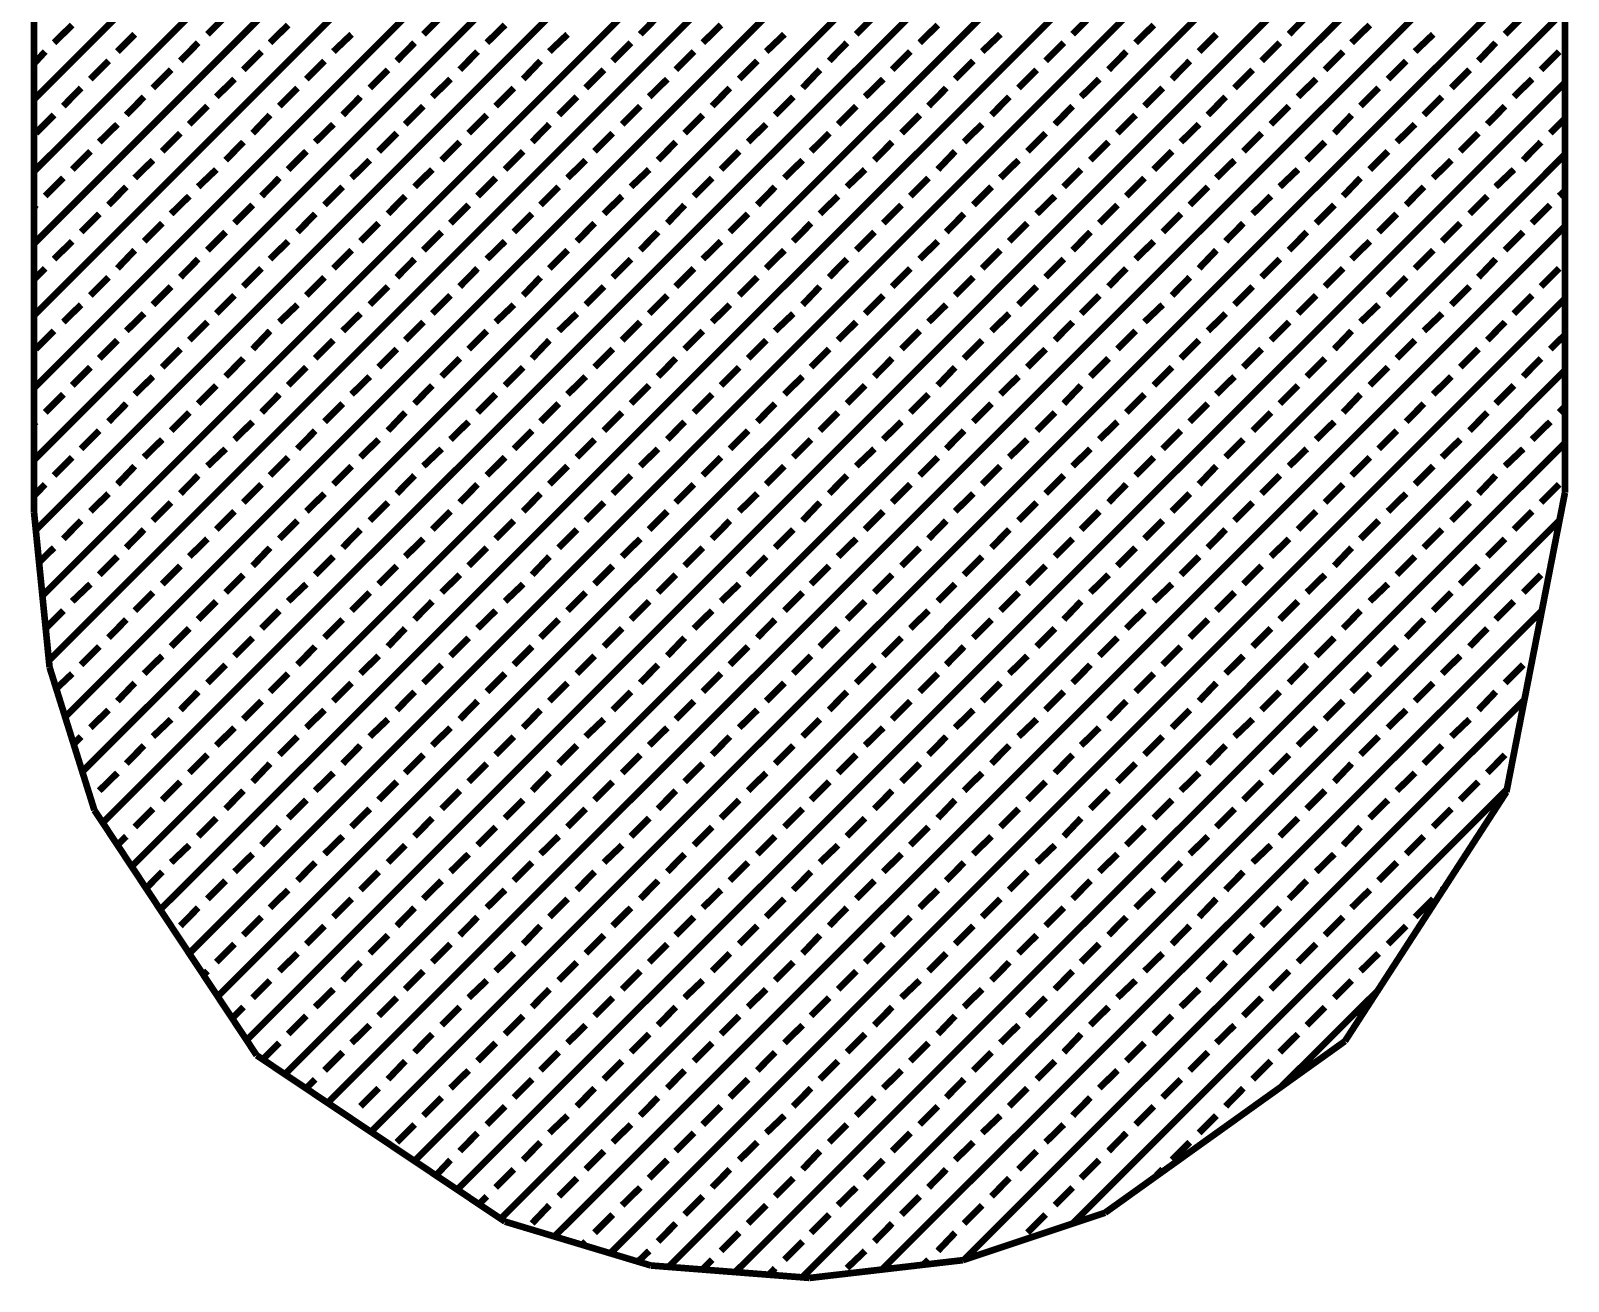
# Model space of a CAD drawing. Extents: x 2 to 176, y -19 to 159.
# Drawn here: x 106.385 to 107.266, y 117.516 to 118.232 of the extents above; entities that cross this region are included whole.
import ezdxf

# ---------------------------------------------------------------- set-up
doc = ezdxf.new("R2010")
doc.units = 0
doc.layers.add('BG_SILKSCREEN_TOP', color=7, linetype='CONTINUOUS')

msp = doc.modelspace()

# ---------------------------------------------------------------- linework, layer by layer
at = {"layer": 'BG_SILKSCREEN_TOP', "const_width": 0.00381}
for points in [[(107.263692, 117.967252), (107.263692, 119.21617)], [(106.386884, 118.19255), (107.263692, 119.069358)], [(106.386884, 118.151402), (107.263692, 119.02821)], [(106.386884, 118.11), (107.263692, 118.986808)], [(106.386884, 118.068852), (107.263692, 118.94566)], [(106.386884, 118.908322), (106.386884, 117.955822)], [(106.386884, 118.027196), (107.263692, 118.904258)], [(106.386884, 117.986048), (107.263692, 118.86311)], [(106.387646, 117.945662), (107.263692, 118.821962)], [(106.39171, 117.908324), (107.263692, 118.78056)], [(106.395266, 117.870986), (107.263692, 118.739412)], [(106.404664, 117.838728), (107.263692, 118.697756)], [(106.414316, 117.807232), (107.263692, 118.656608)], [(106.426, 117.778022), (107.263692, 118.615206)], [(106.442764, 117.75313), (107.263692, 118.574058)], [(106.45902, 117.728238), (107.263692, 118.532656)], [(106.475784, 117.703346), (107.263692, 118.491508)], [(106.49204, 117.678708), (107.263692, 118.450106)], [(106.508804, 117.653816), (107.263692, 118.408958)], [(106.530648, 117.634258), (107.263692, 118.367302)], [(106.555032, 117.617748), (107.263692, 118.326154)], [(106.579924, 117.601238), (107.263692, 118.284752)], [(106.486198, 118.229888), (106.496612, 118.240302)], [(106.604816, 117.584474), (107.263692, 118.243604)], [(106.609896, 118.229888), (106.62031, 118.240302)], [(106.734102, 118.229888), (106.744262, 118.240302)], [(106.8578, 118.229888), (106.868214, 118.240302)], [(106.981752, 118.229888), (106.991912, 118.240302)], [(107.105704, 118.229888), (107.115864, 118.240302)], [(107.229402, 118.229888), (107.239816, 118.240302)], [(106.398314, 118.225062), (106.408728, 118.235222)], [(106.434636, 118.219982), (106.444542, 118.229888)], [(106.522012, 118.225062), (106.532426, 118.235222)], [(106.558334, 118.219982), (106.568748, 118.229888)], [(106.646218, 118.225062), (106.656632, 118.235222)], [(106.682032, 118.219982), (106.692446, 118.229888)], [(106.769916, 118.225062), (106.78033, 118.235222)], [(106.806238, 118.219982), (106.816652, 118.229888)], [(106.894122, 118.225062), (106.904536, 118.235222)], [(106.929936, 118.219982), (106.94035, 118.229888)], [(107.01782, 118.225062), (107.028234, 118.235222)], [(107.054142, 118.219982), (107.064048, 118.229888)], [(107.141518, 118.225062), (107.151932, 118.235222)], [(107.17784, 118.219982), (107.188254, 118.229888)], [(106.470704, 118.214648), (106.480864, 118.225062)], [(106.594656, 118.214648), (106.604816, 118.225062)], [(106.718354, 118.214648), (106.728768, 118.225062)], [(106.842306, 118.214648), (106.852466, 118.225062)], [(106.966258, 118.214648), (106.976672, 118.225062)], [(107.089956, 118.214648), (107.10037, 118.225062)], [(107.214162, 118.214648), (107.224068, 118.225062)], [(106.386884, 118.213124), (106.393234, 118.219982)], [(106.419142, 118.204234), (106.429556, 118.214648)], [(106.506772, 118.209568), (106.517186, 118.219982)], [(106.54284, 118.204234), (106.553254, 118.214648)], [(106.630724, 118.209568), (106.640884, 118.219982)], [(106.667046, 118.204234), (106.676952, 118.214648)], [(106.754422, 118.209568), (106.764836, 118.219982)], [(106.790744, 118.204234), (106.801158, 118.214648)], [(106.878374, 118.209568), (106.888788, 118.219982)], [(106.914442, 118.204234), (106.924856, 118.214648)], [(107.002326, 118.209568), (107.012486, 118.219982)], [(107.038648, 118.204234), (107.048808, 118.214648)], [(107.126278, 118.209568), (107.136692, 118.219982)], [(107.162346, 118.204234), (107.17276, 118.214648)], [(107.249976, 118.209568), (107.26039, 118.219982)], [(106.454956, 118.199154), (106.46537, 118.209568)], [(106.491278, 118.194074), (106.501692, 118.204234)], [(106.579162, 118.199154), (106.589576, 118.209568)], [(106.614976, 118.194074), (106.62539, 118.204234)], [(106.70286, 118.199154), (106.713274, 118.209568)], [(106.739182, 118.194074), (106.749596, 118.204234)], [(106.827066, 118.199154), (106.836972, 118.209568)], [(106.86288, 118.194074), (106.873294, 118.204234)], [(106.950764, 118.199154), (106.961178, 118.209568)], [(106.986578, 118.194074), (106.996992, 118.204234)], [(107.074462, 118.199154), (107.084876, 118.209568)], [(107.110784, 118.194074), (107.121198, 118.204234)], [(107.198668, 118.199154), (107.209082, 118.209568)], [(107.234482, 118.194074), (107.244896, 118.204234)], [(106.403648, 118.18874), (106.413808, 118.199154)], [(106.527346, 118.18874), (106.53776, 118.199154)], [(106.6292, 117.567964), (107.263692, 118.202202)], [(106.651298, 118.18874), (106.661712, 118.199154)], [(106.77525, 118.18874), (106.78541, 118.199154)], [(106.899202, 118.18874), (106.909362, 118.199154)], [(107.0229, 118.18874), (107.033314, 118.199154)], [(107.146598, 118.18874), (107.157012, 118.199154)], [(106.439716, 118.18366), (106.449876, 118.194074)], [(106.475784, 118.178326), (106.486198, 118.18874)], [(106.563668, 118.18366), (106.573828, 118.194074)], [(106.599482, 118.178326), (106.609896, 118.18874)], [(106.687366, 118.18366), (106.69778, 118.194074)], [(106.723688, 118.178326), (106.734102, 118.18874)], [(106.811318, 118.18366), (106.821732, 118.194074)], [(106.847386, 118.178326), (106.8578, 118.18874)], [(106.93527, 118.18366), (106.94543, 118.194074)], [(106.971592, 118.178326), (106.981752, 118.18874)], [(107.059222, 118.18366), (107.069382, 118.194074)], [(107.09529, 118.178326), (107.105704, 118.18874)], [(107.18292, 118.18366), (107.193334, 118.194074)], [(107.219242, 118.178326), (107.229402, 118.18874)], [(106.3879, 118.173246), (106.398314, 118.18366)], [(106.424222, 118.168166), (106.434636, 118.178326)], [(106.512106, 118.173246), (106.522012, 118.18366)], [(106.54792, 118.168166), (106.558334, 118.178326)], [(106.635804, 118.173246), (106.646218, 118.18366)], [(106.672126, 118.168166), (106.682032, 118.178326)], [(106.759502, 118.173246), (106.769916, 118.18366)], [(106.795824, 118.168166), (106.806238, 118.178326)], [(106.883708, 118.173246), (106.894122, 118.18366)], [(106.919522, 118.168166), (106.929936, 118.178326)], [(107.007406, 118.173246), (107.01782, 118.18366)], [(107.043728, 118.168166), (107.054142, 118.178326)], [(107.131612, 118.173246), (107.141518, 118.18366)], [(107.167426, 118.168166), (107.17784, 118.178326)], [(107.25531, 118.173246), (107.263692, 118.181628)], [(106.46029, 118.162832), (106.470704, 118.173246)], [(106.584242, 118.162832), (106.594656, 118.173246)], [(106.70794, 118.162832), (106.718354, 118.173246)], [(106.831892, 118.162832), (106.842306, 118.173246)], [(106.955844, 118.162832), (106.966258, 118.173246)], [(107.079542, 118.162832), (107.089956, 118.173246)], [(107.203748, 118.162832), (107.214162, 118.173246)], [(106.408728, 118.152418), (106.419142, 118.162832)], [(106.496612, 118.157752), (106.506772, 118.168166)], [(106.532426, 118.152418), (106.54284, 118.162832)], [(106.62031, 118.157752), (106.630724, 118.168166)], [(106.654092, 117.5512), (107.263692, 118.161054)], [(106.656632, 118.152418), (106.667046, 118.162832)], [(106.744262, 118.157752), (106.754422, 118.168166)], [(106.78033, 118.152418), (106.790744, 118.162832)], [(106.868214, 118.157752), (106.878374, 118.168166)], [(106.904536, 118.152418), (106.914442, 118.162832)], [(106.991912, 118.157752), (107.002326, 118.168166)], [(107.028234, 118.152418), (107.038648, 118.162832)], [(107.115864, 118.157752), (107.126278, 118.168166)], [(107.151932, 118.152418), (107.162346, 118.162832)], [(107.239816, 118.157752), (107.249976, 118.168166)], [(106.444542, 118.147592), (106.454956, 118.157752)], [(106.480864, 118.142512), (106.491278, 118.152418)], [(106.568748, 118.147592), (106.579162, 118.157752)], [(106.604816, 118.142512), (106.614976, 118.152418)], [(106.692446, 118.147592), (106.70286, 118.157752)], [(106.728768, 118.142512), (106.739182, 118.152418)], [(106.816652, 118.147592), (106.827066, 118.157752)], [(106.852466, 118.142512), (106.86288, 118.152418)], [(106.94035, 118.147592), (106.950764, 118.157752)], [(106.976672, 118.142512), (106.986578, 118.152418)], [(107.064048, 118.147592), (107.074462, 118.157752)], [(107.10037, 118.142512), (107.110784, 118.152418)], [(107.188254, 118.147592), (107.198668, 118.157752)], [(107.224068, 118.142512), (107.234482, 118.152418)], [(106.393234, 118.137178), (106.403648, 118.147592)], [(106.429556, 118.132098), (106.439716, 118.142512)], [(106.517186, 118.137178), (106.527346, 118.147592)], [(106.553254, 118.132098), (106.563668, 118.142512)], [(106.640884, 118.137178), (106.651298, 118.147592)], [(106.676952, 118.132098), (106.687366, 118.142512)], [(106.764836, 118.137178), (106.77525, 118.147592)], [(106.801158, 118.132098), (106.811318, 118.142512)], [(106.888788, 118.137178), (106.899202, 118.147592)], [(106.924856, 118.132098), (106.93527, 118.142512)], [(107.012486, 118.137178), (107.0229, 118.147592)], [(107.048808, 118.132098), (107.059222, 118.142512)], [(107.136692, 118.137178), (107.146598, 118.147592)], [(107.17276, 118.132098), (107.18292, 118.142512)], [(106.46537, 118.127018), (106.475784, 118.137178)], [(106.589576, 118.127018), (106.599482, 118.137178)], [(106.713274, 118.127018), (106.723688, 118.137178)], [(106.836972, 118.127018), (106.847386, 118.137178)], [(106.961178, 118.127018), (106.971592, 118.137178)], [(107.084876, 118.127018), (107.09529, 118.137178)], [(107.209082, 118.127018), (107.219242, 118.137178)], [(107.26039, 118.137178), (107.263692, 118.140226)], [(106.386884, 118.130574), (106.3879, 118.132098)], [(106.413808, 118.116604), (106.424222, 118.127018)], [(106.501692, 118.121684), (106.512106, 118.132098)], [(106.53776, 118.116604), (106.54792, 118.127018)], [(106.62539, 118.121684), (106.635804, 118.132098)], [(106.661712, 118.116604), (106.672126, 118.127018)], [(106.749596, 118.121684), (106.759502, 118.132098)], [(106.78541, 118.116604), (106.795824, 118.127018)], [(106.873294, 118.121684), (106.883708, 118.132098)], [(106.909362, 118.116604), (106.919522, 118.127018)], [(106.996992, 118.121684), (107.007406, 118.132098)], [(107.033314, 118.116604), (107.043728, 118.127018)], [(107.121198, 118.121684), (107.131612, 118.132098)], [(107.157012, 118.116604), (107.167426, 118.127018)], [(107.244896, 118.121684), (107.25531, 118.132098)], [(106.449876, 118.11127), (106.46029, 118.121684)], [(106.486198, 118.10619), (106.496612, 118.116604)], [(106.573828, 118.11127), (106.584242, 118.121684)], [(106.609896, 118.10619), (106.62031, 118.116604)], [(106.68508, 117.541294), (107.263692, 118.119906)], [(106.69778, 118.11127), (106.70794, 118.121684)], [(106.734102, 118.10619), (106.744262, 118.116604)], [(106.821732, 118.11127), (106.831892, 118.121684)], [(106.8578, 118.10619), (106.868214, 118.116604)], [(106.94543, 118.11127), (106.955844, 118.121684)], [(106.981752, 118.10619), (106.991912, 118.116604)], [(107.069382, 118.11127), (107.079542, 118.121684)], [(107.105704, 118.10619), (107.115864, 118.116604)], [(107.193334, 118.11127), (107.203748, 118.121684)], [(107.229402, 118.10619), (107.239816, 118.116604)], [(106.398314, 118.10111), (106.408728, 118.11127)], [(106.522012, 118.10111), (106.532426, 118.11127)], [(106.646218, 118.10111), (106.656632, 118.11127)], [(106.769916, 118.10111), (106.78033, 118.11127)], [(106.894122, 118.10111), (106.904536, 118.11127)], [(107.01782, 118.10111), (107.028234, 118.11127)], [(107.141518, 118.10111), (107.151932, 118.11127)], [(106.434636, 118.095776), (106.444542, 118.10619)], [(106.470704, 118.090696), (106.480864, 118.10111)], [(106.558334, 118.095776), (106.568748, 118.10619)], [(106.594656, 118.090696), (106.604816, 118.10111)], [(106.682032, 118.095776), (106.692446, 118.10619)], [(106.718354, 118.090696), (106.728768, 118.10111)], [(106.806238, 118.095776), (106.816652, 118.10619)], [(106.842306, 118.090696), (106.852466, 118.10111)], [(106.929936, 118.095776), (106.94035, 118.10619)], [(106.966258, 118.090696), (106.976672, 118.10111)], [(107.054142, 118.095776), (107.064048, 118.10619)], [(107.089956, 118.090696), (107.10037, 118.10111)], [(107.17784, 118.095776), (107.188254, 118.10619)], [(107.214162, 118.090696), (107.224068, 118.10111)], [(106.386884, 118.089426), (106.393234, 118.095776)], [(106.419142, 118.080282), (106.429556, 118.090696)], [(106.506772, 118.085362), (106.517186, 118.095776)], [(106.54284, 118.080282), (106.553254, 118.090696)], [(106.630724, 118.085362), (106.640884, 118.095776)], [(106.667046, 118.080282), (106.676952, 118.090696)], [(106.754422, 118.085362), (106.764836, 118.095776)], [(106.790744, 118.080282), (106.801158, 118.090696)], [(106.878374, 118.085362), (106.888788, 118.095776)], [(106.914442, 118.080282), (106.924856, 118.090696)], [(107.002326, 118.085362), (107.012486, 118.095776)], [(107.038648, 118.080282), (107.048808, 118.090696)], [(107.126278, 118.085362), (107.136692, 118.095776)], [(107.162346, 118.080282), (107.17276, 118.090696)], [(107.249976, 118.085362), (107.26039, 118.095776)], [(106.454956, 118.074948), (106.46537, 118.085362)], [(106.491278, 118.069868), (106.501692, 118.080282)], [(106.579162, 118.074948), (106.589576, 118.085362)], [(106.614976, 118.069868), (106.62539, 118.080282)], [(106.70286, 118.074948), (106.713274, 118.085362)], [(106.739182, 118.069868), (106.749596, 118.080282)], [(106.827066, 118.074948), (106.836972, 118.085362)], [(106.86288, 118.069868), (106.873294, 118.080282)], [(106.950764, 118.074948), (106.961178, 118.085362)], [(106.986578, 118.069868), (106.996992, 118.080282)], [(107.074462, 118.074948), (107.084876, 118.085362)], [(107.110784, 118.069868), (107.121198, 118.080282)], [(107.198668, 118.074948), (107.209082, 118.085362)], [(107.234482, 118.069868), (107.244896, 118.080282)], [(106.403648, 118.065042), (106.413808, 118.074948)], [(106.527346, 118.065042), (106.53776, 118.074948)], [(106.651298, 118.065042), (106.661712, 118.074948)], [(106.717084, 117.531642), (107.263692, 118.078504)], [(106.77525, 118.065042), (106.78541, 118.074948)], [(106.899202, 118.065042), (106.909362, 118.074948)], [(107.0229, 118.065042), (107.033314, 118.074948)], [(107.146598, 118.065042), (107.157012, 118.074948)], [(106.439716, 118.059962), (106.449876, 118.069868)], [(106.475784, 118.054628), (106.486198, 118.065042)], [(106.563668, 118.059962), (106.573828, 118.069868)], [(106.599482, 118.054628), (106.609896, 118.065042)], [(106.687366, 118.059962), (106.69778, 118.069868)], [(106.723688, 118.054628), (106.734102, 118.065042)], [(106.811318, 118.059962), (106.821732, 118.069868)], [(106.847386, 118.054628), (106.8578, 118.065042)], [(106.93527, 118.059962), (106.94543, 118.069868)], [(106.971592, 118.054628), (106.981752, 118.065042)], [(107.059222, 118.059962), (107.069382, 118.069868)], [(107.09529, 118.054628), (107.105704, 118.065042)], [(107.18292, 118.059962), (107.193334, 118.069868)], [(107.219242, 118.054628), (107.229402, 118.065042)], [(106.3879, 118.049548), (106.398314, 118.059962)], [(106.424222, 118.044214), (106.434636, 118.054628)], [(106.512106, 118.049548), (106.522012, 118.059962)], [(106.54792, 118.044214), (106.558334, 118.054628)], [(106.635804, 118.049548), (106.646218, 118.059962)], [(106.672126, 118.044214), (106.682032, 118.054628)], [(106.759502, 118.049548), (106.769916, 118.059962)], [(106.795824, 118.044214), (106.806238, 118.054628)], [(106.883708, 118.049548), (106.894122, 118.059962)], [(106.919522, 118.044214), (106.929936, 118.054628)], [(107.007406, 118.049548), (107.01782, 118.059962)], [(107.043728, 118.044214), (107.054142, 118.054628)], [(107.131612, 118.049548), (107.141518, 118.059962)], [(107.167426, 118.044214), (107.17784, 118.054628)], [(107.25531, 118.049548), (107.263692, 118.057676)], [(106.46029, 118.039134), (106.470704, 118.049548)], [(106.584242, 118.039134), (106.594656, 118.049548)], [(106.70794, 118.039134), (106.718354, 118.049548)], [(106.831892, 118.039134), (106.842306, 118.049548)], [(106.955844, 118.039134), (106.966258, 118.049548)], [(107.079542, 118.039134), (107.089956, 118.049548)], [(107.203748, 118.039134), (107.214162, 118.049548)], [(106.408728, 118.02872), (106.419142, 118.039134)], [(106.496612, 118.0338), (106.506772, 118.044214)], [(106.532426, 118.02872), (106.54284, 118.039134)], [(106.62031, 118.0338), (106.630724, 118.044214)], [(106.656632, 118.02872), (106.667046, 118.039134)], [(106.744262, 118.0338), (106.754422, 118.044214)], [(106.750358, 117.523768), (107.263692, 118.037356)], [(106.78033, 118.02872), (106.790744, 118.039134)], [(106.868214, 118.0338), (106.878374, 118.044214)], [(106.904536, 118.02872), (106.914442, 118.039134)], [(106.991912, 118.0338), (107.002326, 118.044214)], [(107.028234, 118.02872), (107.038648, 118.039134)], [(107.115864, 118.0338), (107.126278, 118.044214)], [(107.151932, 118.02872), (107.162346, 118.039134)], [(107.239816, 118.0338), (107.249976, 118.044214)], [(106.444542, 118.02364), (106.454956, 118.0338)], [(106.480864, 118.018306), (106.491278, 118.02872)], [(106.568748, 118.02364), (106.579162, 118.0338)], [(106.604816, 118.018306), (106.614976, 118.02872)], [(106.692446, 118.02364), (106.70286, 118.0338)], [(106.728768, 118.018306), (106.739182, 118.02872)], [(106.816652, 118.02364), (106.827066, 118.0338)], [(106.852466, 118.018306), (106.86288, 118.02872)], [(106.94035, 118.02364), (106.950764, 118.0338)], [(106.976672, 118.018306), (106.986578, 118.02872)], [(107.064048, 118.02364), (107.074462, 118.0338)], [(107.10037, 118.018306), (107.110784, 118.02872)], [(107.188254, 118.02364), (107.198668, 118.0338)], [(107.224068, 118.018306), (107.234482, 118.02872)], [(106.393234, 118.013226), (106.403648, 118.02364)], [(106.517186, 118.013226), (106.527346, 118.02364)], [(106.640884, 118.013226), (106.651298, 118.02364)], [(106.764836, 118.013226), (106.77525, 118.02364)], [(106.888788, 118.013226), (106.899202, 118.02364)], [(107.012486, 118.013226), (107.0229, 118.02364)], [(107.136692, 118.013226), (107.146598, 118.02364)], [(106.429556, 118.007892), (106.439716, 118.018306)], [(106.46537, 118.002812), (106.475784, 118.013226)], [(106.553254, 118.007892), (106.563668, 118.018306)], [(106.589576, 118.002812), (106.599482, 118.013226)], [(106.676952, 118.007892), (106.687366, 118.018306)], [(106.713274, 118.002812), (106.723688, 118.013226)], [(106.801158, 118.007892), (106.811318, 118.018306)], [(106.836972, 118.002812), (106.847386, 118.013226)], [(106.924856, 118.007892), (106.93527, 118.018306)], [(106.961178, 118.002812), (106.971592, 118.013226)], [(107.048808, 118.007892), (107.059222, 118.018306)], [(107.084876, 118.002812), (107.09529, 118.013226)], [(107.17276, 118.007892), (107.18292, 118.018306)], [(107.209082, 118.002812), (107.219242, 118.013226)], [(107.26039, 118.013226), (107.263692, 118.016528)], [(106.386884, 118.006876), (106.3879, 118.007892)], [(106.413808, 117.992398), (106.424222, 118.002812)], [(106.501692, 117.997732), (106.512106, 118.007892)], [(106.53776, 117.992398), (106.54792, 118.002812)], [(106.62539, 117.997732), (106.635804, 118.007892)], [(106.661712, 117.992398), (106.672126, 118.002812)], [(106.749596, 117.997732), (106.759502, 118.007892)], [(106.78541, 117.992398), (106.795824, 118.002812)], [(106.873294, 117.997732), (106.883708, 118.007892)], [(106.909362, 117.992398), (106.919522, 118.002812)], [(106.996992, 117.997732), (107.007406, 118.007892)], [(107.033314, 117.992398), (107.043728, 118.002812)], [(107.121198, 117.997732), (107.131612, 118.007892)], [(107.157012, 117.992398), (107.167426, 118.002812)], [(107.244896, 117.997732), (107.25531, 118.007892)], [(106.449876, 117.987572), (106.46029, 117.997732)], [(106.486198, 117.982492), (106.496612, 117.992398)], [(106.573828, 117.987572), (106.584242, 117.997732)], [(106.609896, 117.982492), (106.62031, 117.992398)], [(106.69778, 117.987572), (106.70794, 117.997732)], [(106.734102, 117.982492), (106.744262, 117.992398)], [(106.788458, 117.52072), (107.263692, 117.9957)], [(106.821732, 117.987572), (106.831892, 117.997732)], [(106.8578, 117.982492), (106.868214, 117.992398)], [(106.94543, 117.987572), (106.955844, 117.997732)], [(106.981752, 117.982492), (106.991912, 117.992398)], [(107.069382, 117.987572), (107.079542, 117.997732)], [(107.105704, 117.982492), (107.115864, 117.992398)], [(107.193334, 117.987572), (107.203748, 117.997732)], [(107.229402, 117.982492), (107.239816, 117.992398)], [(106.398314, 117.977158), (106.408728, 117.987572)], [(106.522012, 117.977158), (106.532426, 117.987572)], [(106.646218, 117.977158), (106.656632, 117.987572)], [(106.769916, 117.977158), (106.78033, 117.987572)], [(106.894122, 117.977158), (106.904536, 117.987572)], [(107.01782, 117.977158), (107.028234, 117.987572)], [(107.141518, 117.977158), (107.151932, 117.987572)], [(106.434636, 117.972078), (106.444542, 117.982492)], [(106.470704, 117.966744), (106.480864, 117.977158)], [(106.558334, 117.972078), (106.568748, 117.982492)], [(106.594656, 117.966744), (106.604816, 117.977158)], [(106.682032, 117.972078), (106.692446, 117.982492)], [(106.718354, 117.966744), (106.728768, 117.977158)], [(106.806238, 117.972078), (106.816652, 117.982492)], [(106.842306, 117.966744), (106.852466, 117.977158)], [(106.929936, 117.972078), (106.94035, 117.982492)], [(106.966258, 117.966744), (106.976672, 117.977158)], [(107.054142, 117.972078), (107.064048, 117.982492)], [(107.089956, 117.966744), (107.10037, 117.977158)], [(107.17784, 117.972078), (107.188254, 117.982492)], [(107.214162, 117.966744), (107.224068, 117.977158)], [(106.386884, 117.965474), (106.393234, 117.972078)], [(106.419142, 117.956584), (106.429556, 117.966744)], [(106.506772, 117.961664), (106.517186, 117.972078)], [(106.54284, 117.956584), (106.553254, 117.966744)], [(106.630724, 117.961664), (106.640884, 117.972078)], [(106.667046, 117.956584), (106.676952, 117.966744)], [(106.754422, 117.961664), (106.764836, 117.972078)], [(106.790744, 117.956584), (106.801158, 117.966744)], [(106.878374, 117.961664), (106.888788, 117.972078)], [(106.914442, 117.956584), (106.924856, 117.966744)], [(107.002326, 117.961664), (107.012486, 117.972078)], [(107.038648, 117.956584), (107.048808, 117.966744)], [(107.126278, 117.961664), (107.136692, 117.972078)], [(107.162346, 117.956584), (107.17276, 117.966744)], [(107.230164, 117.795802), (107.263692, 117.967252)], [(107.249976, 117.961664), (107.26039, 117.972078)], [(106.454956, 117.95125), (106.46537, 117.961664)], [(106.579162, 117.95125), (106.589576, 117.961664)], [(106.70286, 117.95125), (106.713274, 117.961664)], [(106.827066, 117.95125), (106.836972, 117.961664)], [(106.950764, 117.95125), (106.961178, 117.961664)], [(107.074462, 117.95125), (107.084876, 117.961664)], [(107.198668, 117.95125), (107.209082, 117.961664)], [(106.386884, 117.955822), (106.395774, 117.867176)], [(106.403648, 117.940836), (106.413808, 117.95125)], [(106.491278, 117.94617), (106.501692, 117.956584)], [(106.527346, 117.940836), (106.53776, 117.95125)], [(106.614976, 117.94617), (106.62539, 117.956584)], [(106.651298, 117.940836), (106.661712, 117.95125)], [(106.739182, 117.94617), (106.749596, 117.956584)], [(106.77525, 117.940836), (106.78541, 117.95125)], [(106.826558, 117.517418), (107.26039, 117.95125)], [(106.86288, 117.94617), (106.873294, 117.956584)], [(106.899202, 117.940836), (106.909362, 117.95125)], [(106.986578, 117.94617), (106.996992, 117.956584)], [(107.0229, 117.940836), (107.033314, 117.95125)], [(107.110784, 117.94617), (107.121198, 117.956584)], [(107.146598, 117.940836), (107.157012, 117.95125)], [(107.234482, 117.94617), (107.244896, 117.956584)], [(106.439716, 117.935756), (106.449876, 117.94617)], [(106.475784, 117.930676), (106.486198, 117.940836)], [(106.563668, 117.935756), (106.573828, 117.94617)], [(106.599482, 117.930676), (106.609896, 117.940836)], [(106.687366, 117.935756), (106.69778, 117.94617)], [(106.723688, 117.930676), (106.734102, 117.940836)], [(106.811318, 117.935756), (106.821732, 117.94617)], [(106.847386, 117.930676), (106.8578, 117.940836)], [(106.93527, 117.935756), (106.94543, 117.94617)], [(106.971592, 117.930676), (106.981752, 117.940836)], [(107.059222, 117.935756), (107.069382, 117.94617)], [(107.09529, 117.930676), (107.105704, 117.940836)], [(107.18292, 117.935756), (107.193334, 117.94617)], [(107.219242, 117.930676), (107.229402, 117.940836)], [(106.389424, 117.92712), (106.398314, 117.935756)], [(106.424222, 117.920262), (106.434636, 117.930676)], [(106.512106, 117.925342), (106.522012, 117.935756)], [(106.54792, 117.920262), (106.558334, 117.930676)], [(106.635804, 117.925342), (106.646218, 117.935756)], [(106.672126, 117.920262), (106.682032, 117.930676)], [(106.759502, 117.925342), (106.769916, 117.935756)], [(106.795824, 117.920262), (106.806238, 117.930676)], [(106.883708, 117.925342), (106.894122, 117.935756)], [(106.919522, 117.920262), (106.929936, 117.930676)], [(107.007406, 117.925342), (107.01782, 117.935756)], [(107.043728, 117.920262), (107.054142, 117.930676)], [(107.131612, 117.925342), (107.141518, 117.935756)], [(107.167426, 117.920262), (107.17784, 117.930676)], [(106.46029, 117.914928), (106.470704, 117.925342)], [(106.584242, 117.914928), (106.594656, 117.925342)], [(106.70794, 117.914928), (106.718354, 117.925342)], [(106.831892, 117.914928), (106.842306, 117.925342)], [(106.955844, 117.914928), (106.966258, 117.925342)], [(107.079542, 117.914928), (107.089956, 117.925342)], [(107.203748, 117.914928), (107.214162, 117.925342)], [(106.408728, 117.905022), (106.419142, 117.914928)], [(106.496612, 117.910102), (106.506772, 117.920262)], [(106.532426, 117.905022), (106.54284, 117.914928)], [(106.62031, 117.910102), (106.630724, 117.920262)], [(106.656632, 117.905022), (106.667046, 117.914928)], [(106.744262, 117.910102), (106.754422, 117.920262)], [(106.78033, 117.905022), (106.790744, 117.914928)], [(106.868214, 117.910102), (106.878374, 117.920262)], [(106.904536, 117.905022), (106.914442, 117.914928)], [(106.991912, 117.910102), (107.002326, 117.920262)], [(107.028234, 117.905022), (107.038648, 117.914928)], [(107.115864, 117.910102), (107.126278, 117.920262)], [(107.151932, 117.905022), (107.162346, 117.914928)], [(107.239816, 117.910102), (107.249976, 117.920262)], [(106.444542, 117.899688), (106.454956, 117.910102)], [(106.480864, 117.894608), (106.491278, 117.905022)], [(106.568748, 117.899688), (106.579162, 117.910102)], [(106.604816, 117.894608), (106.614976, 117.905022)], [(106.692446, 117.899688), (106.70286, 117.910102)], [(106.728768, 117.894608), (106.739182, 117.905022)], [(106.816652, 117.899688), (106.827066, 117.910102)], [(106.852466, 117.894608), (106.86288, 117.905022)], [(106.94035, 117.899688), (106.950764, 117.910102)], [(106.976672, 117.894608), (106.986578, 117.905022)], [(107.064048, 117.899688), (107.074462, 117.910102)], [(107.10037, 117.894608), (107.110784, 117.905022)], [(107.188254, 117.899688), (107.198668, 117.910102)], [(107.224068, 117.894608), (107.234482, 117.905022)], [(106.393488, 117.889528), (106.403648, 117.899688)], [(106.517186, 117.889528), (106.527346, 117.899688)], [(106.640884, 117.889528), (106.651298, 117.899688)], [(106.764836, 117.889528), (106.77525, 117.899688)], [(106.872532, 117.522244), (107.250484, 117.899688)], [(106.888788, 117.889528), (106.899202, 117.899688)], [(107.012486, 117.889528), (107.0229, 117.899688)], [(107.136692, 117.889528), (107.146598, 117.899688)], [(106.429556, 117.884194), (106.439716, 117.894608)], [(106.46537, 117.879114), (106.475784, 117.889528)], [(106.553254, 117.884194), (106.563668, 117.894608)], [(106.589576, 117.879114), (106.599482, 117.889528)], [(106.676952, 117.884194), (106.687366, 117.894608)], [(106.713274, 117.879114), (106.723688, 117.889528)], [(106.801158, 117.884194), (106.811318, 117.894608)], [(106.836972, 117.879114), (106.847386, 117.889528)], [(106.924856, 117.884194), (106.93527, 117.894608)], [(106.961178, 117.879114), (106.971592, 117.889528)], [(107.048808, 117.884194), (107.059222, 117.894608)], [(107.084876, 117.879114), (107.09529, 117.889528)], [(107.17276, 117.884194), (107.18292, 117.894608)], [(107.209082, 117.879114), (107.219242, 117.889528)], [(106.413808, 117.8687), (106.424222, 117.879114)], [(106.501692, 117.87378), (106.512106, 117.884194)], [(106.53776, 117.8687), (106.54792, 117.879114)], [(106.62539, 117.87378), (106.635804, 117.884194)], [(106.661712, 117.8687), (106.672126, 117.879114)], [(106.749596, 117.87378), (106.759502, 117.884194)], [(106.78541, 117.8687), (106.795824, 117.879114)], [(106.873294, 117.87378), (106.883708, 117.884194)], [(106.909362, 117.8687), (106.919522, 117.879114)], [(106.996992, 117.87378), (107.007406, 117.884194)], [(107.033314, 117.8687), (107.043728, 117.879114)], [(107.121198, 117.87378), (107.131612, 117.884194)], [(107.157012, 117.8687), (107.167426, 117.879114)], [(106.449876, 117.86362), (106.46029, 117.87378)], [(106.573828, 117.86362), (106.584242, 117.87378)], [(106.69778, 117.86362), (106.70794, 117.87378)], [(106.821732, 117.86362), (106.831892, 117.87378)], [(106.94543, 117.86362), (106.955844, 117.87378)], [(107.069382, 117.86362), (107.079542, 117.87378)], [(107.193334, 117.86362), (107.203748, 117.87378)], [(106.395774, 117.867176), (106.421428, 117.785388)], [(106.39933, 117.85473), (106.408728, 117.86362)], [(106.486198, 117.858286), (106.496612, 117.8687)], [(106.522012, 117.853206), (106.532426, 117.86362)], [(106.609896, 117.858286), (106.62031, 117.8687)], [(106.646218, 117.853206), (106.656632, 117.86362)], [(106.734102, 117.858286), (106.744262, 117.8687)], [(106.769916, 117.853206), (106.78033, 117.86362)], [(106.8578, 117.858286), (106.868214, 117.8687)], [(106.894122, 117.853206), (106.904536, 117.86362)], [(106.981752, 117.858286), (106.991912, 117.8687)], [(107.01782, 117.853206), (107.028234, 117.86362)], [(107.105704, 117.858286), (107.115864, 117.8687)], [(107.141518, 117.853206), (107.151932, 117.86362)], [(107.229402, 117.858286), (107.239816, 117.8687)], [(106.434636, 117.847872), (106.444542, 117.858286)], [(106.470704, 117.842792), (106.480864, 117.853206)], [(106.558334, 117.847872), (106.568748, 117.858286)], [(106.594656, 117.842792), (106.604816, 117.853206)], [(106.682032, 117.847872), (106.692446, 117.858286)], [(106.718354, 117.842792), (106.728768, 117.853206)], [(106.806238, 117.847872), (106.816652, 117.858286)], [(106.842306, 117.842792), (106.852466, 117.853206)], [(106.929936, 117.847872), (106.94035, 117.858286)], [(106.966258, 117.842792), (106.976672, 117.853206)], [(107.054142, 117.847872), (107.064048, 117.858286)], [(107.089956, 117.842792), (107.10037, 117.853206)], [(107.17784, 117.847872), (107.188254, 117.858286)], [(107.214162, 117.842792), (107.224068, 117.853206)], [(106.419142, 117.832632), (106.429556, 117.842792)], [(106.506772, 117.837458), (106.517186, 117.847872)], [(106.54284, 117.832632), (106.553254, 117.842792)], [(106.630724, 117.837458), (106.640884, 117.847872)], [(106.667046, 117.832632), (106.676952, 117.842792)], [(106.754422, 117.837458), (106.764836, 117.847872)], [(106.790744, 117.832632), (106.801158, 117.842792)], [(106.878374, 117.837458), (106.888788, 117.847872)], [(106.914442, 117.832632), (106.924856, 117.842792)], [(106.919522, 117.527832), (107.240578, 117.848634)], [(107.002326, 117.837458), (107.012486, 117.847872)], [(107.038648, 117.832632), (107.048808, 117.842792)], [(107.126278, 117.837458), (107.136692, 117.847872)], [(107.162346, 117.832632), (107.17276, 117.842792)], [(106.454956, 117.827552), (106.46537, 117.837458)], [(106.579162, 117.827552), (106.589576, 117.837458)], [(106.70286, 117.827552), (106.713274, 117.837458)], [(106.827066, 117.827552), (106.836972, 117.837458)], [(106.950764, 117.827552), (106.961178, 117.837458)], [(107.074462, 117.827552), (107.084876, 117.837458)], [(107.198668, 117.827552), (107.209082, 117.837458)], [(106.40949, 117.823234), (106.413808, 117.827552)], [(106.491278, 117.822472), (106.501692, 117.832632)], [(106.527346, 117.817138), (106.53776, 117.827552)], [(106.614976, 117.822472), (106.62539, 117.832632)], [(106.651298, 117.817138), (106.661712, 117.827552)], [(106.739182, 117.822472), (106.749596, 117.832632)], [(106.77525, 117.817138), (106.78541, 117.827552)], [(106.86288, 117.822472), (106.873294, 117.832632)], [(106.899202, 117.817138), (106.909362, 117.827552)], [(106.986578, 117.822472), (106.996992, 117.832632)], [(107.0229, 117.817138), (107.033314, 117.827552)], [(107.110784, 117.822472), (107.121198, 117.832632)], [(107.146598, 117.817138), (107.157012, 117.827552)], [(106.439716, 117.812058), (106.449876, 117.822472)], [(106.475784, 117.806724), (106.486198, 117.817138)], [(106.563668, 117.812058), (106.573828, 117.822472)], [(106.599482, 117.806724), (106.609896, 117.817138)], [(106.687366, 117.812058), (106.69778, 117.822472)], [(106.723688, 117.806724), (106.734102, 117.817138)], [(106.811318, 117.812058), (106.821732, 117.822472)], [(106.847386, 117.806724), (106.8578, 117.817138)], [(106.93527, 117.812058), (106.94543, 117.822472)], [(106.971592, 117.806724), (106.981752, 117.817138)], [(107.059222, 117.812058), (107.069382, 117.822472)], [(107.09529, 117.806724), (107.105704, 117.817138)], [(107.18292, 117.812058), (107.193334, 117.822472)], [(107.219242, 117.806724), (107.229402, 117.817138)], [(106.512106, 117.801644), (106.522012, 117.812058)], [(106.635804, 117.801644), (106.646218, 117.812058)], [(106.759502, 117.801644), (106.769916, 117.812058)], [(106.883708, 117.801644), (106.894122, 117.812058)], [(107.007406, 117.801644), (107.01782, 117.812058)], [(107.131612, 117.801644), (107.141518, 117.812058)], [(106.424222, 117.796564), (106.434636, 117.806724)], [(106.46029, 117.79123), (106.470704, 117.801644)], [(106.54792, 117.796564), (106.558334, 117.806724)], [(106.584242, 117.79123), (106.594656, 117.801644)], [(106.672126, 117.796564), (106.682032, 117.806724)], [(106.70794, 117.79123), (106.718354, 117.801644)], [(106.795824, 117.796564), (106.806238, 117.806724)], [(106.831892, 117.79123), (106.842306, 117.801644)], [(106.919522, 117.796564), (106.929936, 117.806724)], [(106.955844, 117.79123), (106.966258, 117.801644)], [(107.043728, 117.796564), (107.054142, 117.806724)], [(107.079542, 117.79123), (107.089956, 117.801644)], [(107.167426, 117.796564), (107.17784, 117.806724)], [(107.203748, 117.79123), (107.214162, 117.801644)], [(106.496612, 117.78615), (106.506772, 117.796564)], [(106.532426, 117.780816), (106.54284, 117.79123)], [(106.62031, 117.78615), (106.630724, 117.796564)], [(106.656632, 117.780816), (106.667046, 117.79123)], [(106.744262, 117.78615), (106.754422, 117.796564)], [(106.78033, 117.780816), (106.790744, 117.79123)], [(106.868214, 117.78615), (106.878374, 117.796564)], [(106.904536, 117.780816), (106.914442, 117.79123)], [(106.981752, 117.54866), (107.230164, 117.797072)], [(106.991912, 117.78615), (107.002326, 117.796564)], [(107.028234, 117.780816), (107.038648, 117.79123)], [(107.115864, 117.78615), (107.126278, 117.796564)], [(107.137708, 117.653054), (107.230164, 117.795802)], [(107.151932, 117.780816), (107.162346, 117.79123)], [(106.421428, 117.785388), (106.514392, 117.644926)], [(106.444542, 117.775736), (106.454956, 117.78615)], [(106.480864, 117.770402), (106.491278, 117.780816)], [(106.568748, 117.775736), (106.579162, 117.78615)], [(106.604816, 117.770402), (106.614976, 117.780816)], [(106.692446, 117.775736), (106.70286, 117.78615)], [(106.728768, 117.770402), (106.739182, 117.780816)], [(106.816652, 117.775736), (106.827066, 117.78615)], [(106.852466, 117.770402), (106.86288, 117.780816)], [(106.94035, 117.775736), (106.950764, 117.78615)], [(106.976672, 117.770402), (106.986578, 117.780816)], [(107.064048, 117.775736), (107.074462, 117.78615)], [(107.10037, 117.770402), (107.110784, 117.780816)], [(107.188254, 117.775736), (107.198668, 117.78615)], [(106.517186, 117.765322), (106.527346, 117.775736)], [(106.640884, 117.765322), (106.651298, 117.775736)], [(106.764836, 117.765322), (106.77525, 117.775736)], [(106.888788, 117.765322), (106.899202, 117.775736)], [(107.012486, 117.765322), (107.0229, 117.775736)], [(107.136692, 117.765322), (107.146598, 117.775736)], [(106.434382, 117.765322), (106.439716, 117.770402)], [(106.46537, 117.755416), (106.475784, 117.765322)], [(106.553254, 117.760242), (106.563668, 117.770402)], [(106.589576, 117.755416), (106.599482, 117.765322)], [(106.676952, 117.760242), (106.687366, 117.770402)], [(106.713274, 117.755416), (106.723688, 117.765322)], [(106.801158, 117.760242), (106.811318, 117.770402)], [(106.836972, 117.755416), (106.847386, 117.765322)], [(106.924856, 117.760242), (106.93527, 117.770402)], [(106.961178, 117.755416), (106.971592, 117.765322)], [(107.048808, 117.760242), (107.059222, 117.770402)], [(107.084876, 117.755416), (107.09529, 117.765322)], [(107.17276, 117.760242), (107.18292, 117.770402)], [(106.501692, 117.750082), (106.512106, 117.760242)], [(106.53776, 117.745002), (106.54792, 117.755416)], [(106.62539, 117.750082), (106.635804, 117.760242)], [(106.661712, 117.745002), (106.672126, 117.755416)], [(106.749596, 117.750082), (106.759502, 117.760242)], [(106.78541, 117.745002), (106.795824, 117.755416)], [(106.873294, 117.750082), (106.883708, 117.760242)], [(106.909362, 117.745002), (106.919522, 117.755416)], [(106.996992, 117.750082), (107.007406, 117.760242)], [(107.033314, 117.745002), (107.043728, 117.755416)], [(107.121198, 117.750082), (107.131612, 117.760242)], [(107.157012, 117.745002), (107.167426, 117.755416)], [(106.450892, 117.74043), (106.46029, 117.750082)], [(106.573828, 117.739668), (106.584242, 117.750082)], [(106.69778, 117.739668), (106.70794, 117.750082)], [(106.821732, 117.739668), (106.831892, 117.750082)], [(106.94543, 117.739668), (106.955844, 117.750082)], [(107.069382, 117.739668), (107.079542, 117.750082)], [(106.486198, 117.734588), (106.496612, 117.745002)], [(106.522012, 117.729508), (106.532426, 117.739668)], [(106.609896, 117.734588), (106.62031, 117.745002)], [(106.646218, 117.729508), (106.656632, 117.739668)], [(106.734102, 117.734588), (106.744262, 117.745002)], [(106.769916, 117.729508), (106.78033, 117.739668)], [(106.8578, 117.734588), (106.868214, 117.745002)], [(106.894122, 117.729508), (106.904536, 117.739668)], [(106.981752, 117.734588), (106.991912, 117.745002)], [(107.01782, 117.729508), (107.028234, 117.739668)], [(107.105704, 117.734588), (107.115864, 117.745002)], [(107.141518, 117.729508), (107.151932, 117.739668)], [(107.193334, 117.739668), (107.194096, 117.74043)], [(106.470704, 117.719094), (106.480864, 117.729508)], [(106.558334, 117.724174), (106.568748, 117.734588)], [(106.594656, 117.719094), (106.604816, 117.729508)], [(106.682032, 117.724174), (106.692446, 117.734588)], [(106.718354, 117.719094), (106.728768, 117.729508)], [(106.806238, 117.724174), (106.816652, 117.734588)], [(106.842306, 117.719094), (106.852466, 117.729508)], [(106.929936, 117.724174), (106.94035, 117.734588)], [(106.966258, 117.719094), (106.976672, 117.729508)], [(107.054142, 117.724174), (107.064048, 117.734588)], [(107.089956, 117.719094), (107.10037, 117.729508)], [(107.17784, 117.724174), (107.188254, 117.734588)], [(106.506772, 117.71376), (106.517186, 117.724174)], [(106.630724, 117.71376), (106.640884, 117.724174)], [(106.754422, 117.71376), (106.764836, 117.724174)], [(106.878374, 117.71376), (106.888788, 117.724174)], [(107.002326, 117.71376), (107.012486, 117.724174)], [(107.126278, 117.71376), (107.136692, 117.724174)], [(106.54284, 117.70868), (106.553254, 117.719094)], [(106.579162, 117.703346), (106.589576, 117.71376)], [(106.667046, 117.70868), (106.676952, 117.719094)], [(106.70286, 117.703346), (106.713274, 117.71376)], [(106.790744, 117.70868), (106.801158, 117.719094)], [(106.827066, 117.703346), (106.836972, 117.71376)], [(106.914442, 117.70868), (106.924856, 117.719094)], [(106.950764, 117.703346), (106.961178, 117.71376)], [(107.038648, 117.70868), (107.048808, 117.719094)], [(107.074462, 117.703346), (107.084876, 117.71376)], [(107.162346, 117.70868), (107.17276, 117.719094)], [(106.491278, 117.698266), (106.501692, 117.70868)], [(106.527346, 117.693186), (106.53776, 117.703346)], [(106.614976, 117.698266), (106.62539, 117.70868)], [(106.651298, 117.693186), (106.661712, 117.703346)], [(106.739182, 117.698266), (106.749596, 117.70868)], [(106.77525, 117.693186), (106.78541, 117.703346)], [(106.86288, 117.698266), (106.873294, 117.70868)], [(106.899202, 117.693186), (106.909362, 117.703346)], [(106.986578, 117.698266), (106.996992, 117.70868)], [(107.0229, 117.693186), (107.033314, 117.703346)], [(107.110784, 117.698266), (107.121198, 117.70868)], [(107.146598, 117.693186), (107.157012, 117.703346)], [(106.483912, 117.6909), (106.486198, 117.693186)], [(106.563668, 117.687852), (106.573828, 117.698266)], [(106.599482, 117.682772), (106.609896, 117.693186)], [(106.687366, 117.687852), (106.69778, 117.698266)], [(106.723688, 117.682772), (106.734102, 117.693186)], [(106.811318, 117.687852), (106.821732, 117.698266)], [(106.847386, 117.682772), (106.8578, 117.693186)], [(106.93527, 117.687852), (106.94543, 117.698266)], [(106.971592, 117.682772), (106.981752, 117.693186)], [(107.059222, 117.687852), (107.069382, 117.698266)], [(107.09529, 117.682772), (107.105704, 117.693186)], [(106.512106, 117.677946), (106.522012, 117.687852)], [(106.635804, 117.677946), (106.646218, 117.687852)], [(106.759502, 117.677946), (106.769916, 117.687852)], [(106.883708, 117.677946), (106.894122, 117.687852)], [(107.007406, 117.677946), (107.01782, 117.687852)], [(107.131612, 117.677946), (107.141518, 117.687852)], [(106.54792, 117.672612), (106.558334, 117.682772)], [(106.584242, 117.667532), (106.594656, 117.677946)], [(106.672126, 117.672612), (106.682032, 117.682772)], [(106.70794, 117.667532), (106.718354, 117.677946)], [(106.795824, 117.672612), (106.806238, 117.682772)], [(106.831892, 117.667532), (106.842306, 117.677946)], [(106.919522, 117.672612), (106.929936, 117.682772)], [(106.955844, 117.667532), (106.966258, 117.677946)], [(107.043728, 117.672612), (107.054142, 117.682772)], [(107.079542, 117.667532), (107.089956, 117.677946)], [(107.10164, 117.6274), (107.156758, 117.682264)], [(106.500168, 117.666008), (106.506772, 117.672612)], [(106.532426, 117.657118), (106.54284, 117.667532)], [(106.62031, 117.662198), (106.630724, 117.672612)], [(106.656632, 117.657118), (106.667046, 117.667532)], [(106.744262, 117.662198), (106.754422, 117.672612)], [(106.78033, 117.657118), (106.790744, 117.667532)], [(106.868214, 117.662198), (106.878374, 117.672612)], [(106.904536, 117.657118), (106.914442, 117.667532)], [(106.991912, 117.662198), (107.002326, 117.672612)], [(107.028234, 117.657118), (107.038648, 117.667532)], [(107.115864, 117.662198), (107.126278, 117.672612)], [(106.568748, 117.652038), (106.579162, 117.662198)], [(106.692446, 117.652038), (106.70286, 117.662198)], [(106.816652, 117.652038), (106.827066, 117.662198)], [(106.94035, 117.652038), (106.950764, 117.662198)], [(107.064048, 117.652038), (107.074462, 117.662198)], [(106.517948, 117.64264), (106.527346, 117.652038)], [(106.604816, 117.646704), (106.614976, 117.657118)], [(106.640884, 117.641624), (106.651298, 117.652038)], [(106.728768, 117.646704), (106.739182, 117.657118)], [(106.764836, 117.641624), (106.77525, 117.652038)], [(106.852466, 117.646704), (106.86288, 117.657118)], [(106.888788, 117.641624), (106.899202, 117.652038)], [(106.976672, 117.646704), (106.986578, 117.657118)], [(107.000294, 117.554756), (107.137708, 117.653054)], [(107.012486, 117.641624), (107.0229, 117.652038)], [(107.10037, 117.646704), (107.110784, 117.657118)], [(106.514392, 117.644926), (106.656632, 117.549676)], [(106.553254, 117.63629), (106.563668, 117.646704)], [(106.589576, 117.63121), (106.599482, 117.641624)], [(106.676952, 117.63629), (106.687366, 117.646704)], [(106.713274, 117.63121), (106.723688, 117.641624)], [(106.801158, 117.63629), (106.811318, 117.646704)], [(106.836972, 117.63121), (106.847386, 117.641624)], [(106.924856, 117.63629), (106.93527, 117.646704)], [(106.961178, 117.63121), (106.971592, 117.641624)], [(107.048808, 117.63629), (107.059222, 117.646704)], [(107.084876, 117.63121), (107.09529, 117.641624)], [(106.54284, 117.62613), (106.54792, 117.63121)], [(106.62539, 117.62613), (106.635804, 117.63629)], [(106.661712, 117.620796), (106.672126, 117.63121)], [(106.749596, 117.62613), (106.759502, 117.63629)], [(106.78541, 117.620796), (106.795824, 117.63121)], [(106.873294, 117.62613), (106.883708, 117.63629)], [(106.909362, 117.620796), (106.919522, 117.63121)], [(106.996992, 117.62613), (107.007406, 117.63629)], [(107.033314, 117.620796), (107.043728, 117.63121)], [(106.573828, 117.615716), (106.584242, 117.62613)], [(106.69778, 117.615716), (106.70794, 117.62613)], [(106.821732, 117.615716), (106.831892, 117.62613)], [(106.94543, 117.615716), (106.955844, 117.62613)], [(107.069382, 117.615716), (107.079542, 117.62613)], [(106.609896, 117.610382), (106.62031, 117.620796)], [(106.646218, 117.605302), (106.656632, 117.615716)], [(106.734102, 117.610382), (106.744262, 117.620796)], [(106.769916, 117.605302), (106.78033, 117.615716)], [(106.8578, 117.610382), (106.868214, 117.620796)], [(106.894122, 117.605302), (106.904536, 117.615716)], [(106.981752, 117.610382), (106.991912, 117.620796)], [(107.01782, 117.605302), (107.028234, 117.615716)], [(106.567732, 117.609366), (106.568748, 117.610382)], [(106.594656, 117.595142), (106.604816, 117.605302)], [(106.682032, 117.600476), (106.692446, 117.610382)], [(106.718354, 117.595142), (106.728768, 117.605302)], [(106.806238, 117.600476), (106.816652, 117.610382)], [(106.842306, 117.595142), (106.852466, 117.605302)], [(106.929936, 117.600476), (106.94035, 117.610382)], [(106.966258, 117.595142), (106.976672, 117.605302)], [(107.054142, 117.600476), (107.064048, 117.610382)], [(106.630724, 117.590062), (106.640884, 117.600476)], [(106.754422, 117.590062), (106.764836, 117.600476)], [(106.878374, 117.590062), (106.888788, 117.600476)], [(107.002326, 117.590062), (107.012486, 117.600476)], [(106.667046, 117.584982), (106.676952, 117.595142)], [(106.70286, 117.579648), (106.713274, 117.590062)], [(106.790744, 117.584982), (106.801158, 117.595142)], [(106.827066, 117.579648), (106.836972, 117.590062)], [(106.914442, 117.584982), (106.924856, 117.595142)], [(106.950764, 117.579648), (106.961178, 117.590062)], [(107.038648, 117.584982), (107.048808, 117.595142)], [(106.617008, 117.576092), (106.62539, 117.584982)], [(106.651298, 117.569234), (106.661712, 117.579648)], [(106.739182, 117.574568), (106.749596, 117.584982)], [(106.77525, 117.569234), (106.78541, 117.579648)], [(106.86288, 117.574568), (106.873294, 117.584982)], [(106.899202, 117.569234), (106.909362, 117.579648)], [(106.986578, 117.574568), (106.996992, 117.584982)], [(107.029758, 117.576092), (107.033314, 117.579648)], [(106.687366, 117.564154), (106.69778, 117.574568)], [(106.811318, 117.564154), (106.821732, 117.574568)], [(106.93527, 117.564154), (106.94543, 117.574568)], [(106.641646, 117.559582), (106.646218, 117.564154)], [(106.723688, 117.559074), (106.734102, 117.569234)], [(106.759502, 117.55374), (106.769916, 117.564154)], [(106.847386, 117.559074), (106.8578, 117.569234)], [(106.883708, 117.55374), (106.894122, 117.564154)], [(106.971592, 117.559074), (106.981752, 117.569234)], [(106.672126, 117.54866), (106.682032, 117.559074)], [(106.70794, 117.543326), (106.718354, 117.55374)], [(106.795824, 117.54866), (106.806238, 117.559074)], [(106.831892, 117.543326), (106.842306, 117.55374)], [(106.91876, 117.527578), (107.000294, 117.554756)], [(106.919522, 117.54866), (106.929936, 117.559074)], [(106.955844, 117.543326), (106.966258, 117.55374)], [(106.656632, 117.549676), (106.740198, 117.52453)], [(106.744262, 117.538246), (106.754422, 117.54866)], [(106.78033, 117.532912), (106.790744, 117.543326)], [(106.868214, 117.538246), (106.878374, 117.54866)], [(106.904536, 117.532912), (106.914442, 117.543326)], [(106.701082, 117.536468), (106.70286, 117.538246)], [(106.816652, 117.527832), (106.827066, 117.538246)], [(106.732832, 117.526816), (106.739182, 117.532912)], [(106.769662, 117.522244), (106.77525, 117.527832)], [(106.83113, 117.517418), (106.91876, 117.527578)], [(106.852466, 117.523006), (106.86288, 117.532912)], [(106.8959, 117.524784), (106.899202, 117.527832)], [(106.740198, 117.52453), (106.83113, 117.517418)], [(106.807762, 117.519196), (106.811318, 117.523006)]]:
    msp.add_lwpolyline(points, dxfattribs=at)

doc.saveas('drawing.dxf')
